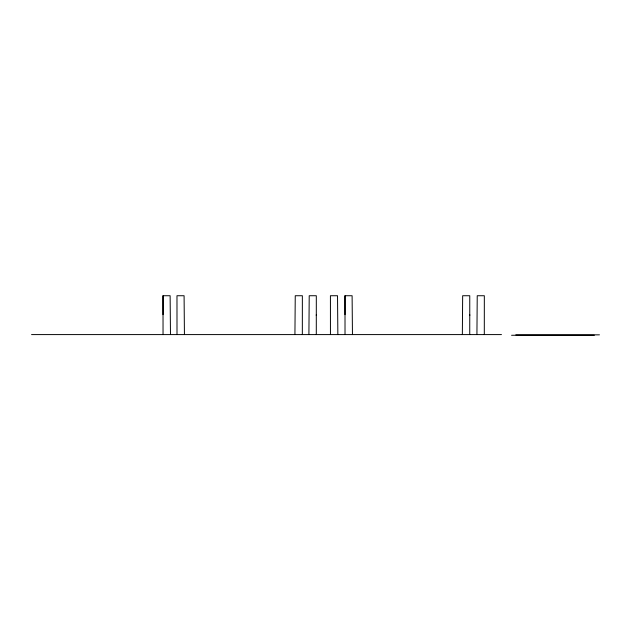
<?xml version="1.0" encoding="UTF-8"?>
<svg xmlns="http://www.w3.org/2000/svg" width="631" height="631" viewBox="0 0 631 631"><rect width="100%" height="100%" fill="white"/><g stroke="black" fill="none" stroke-linecap="round" stroke-linejoin="round"><path stroke-width="0.95" d="M163.019 314.656L163.019 295.734L170.125 295.734L170.48 334.588M316.312 314.656L316.297 334.588M344.999 314.656L344.999 295.734L352.106 295.734L352.453 334.588M469.756 314.656L469.74 334.588M302.336 334.588L302.359 295.734L295.253 295.734L294.929 334.588M484.308 334.588L484.332 295.734L477.233 295.734L476.926 334.588M308.906 334.588L309.214 295.734L316.312 295.734L316.312 315.579M462.349 334.588L462.657 295.734L469.756 295.734L469.756 315.579M31.55 334.588L501.471 334.588M515.803 334.84L599.45 334.84M511.56 335.266L594.37 335.266M337.853 334.588L337.522 295.734L330.423 295.734L330.447 334.588M184.433 334.588L184.086 295.734L176.98 295.734L177.003 334.588M345.023 334.588L344.999 295.734M163.043 334.588L163.019 295.734"/></g></svg>
